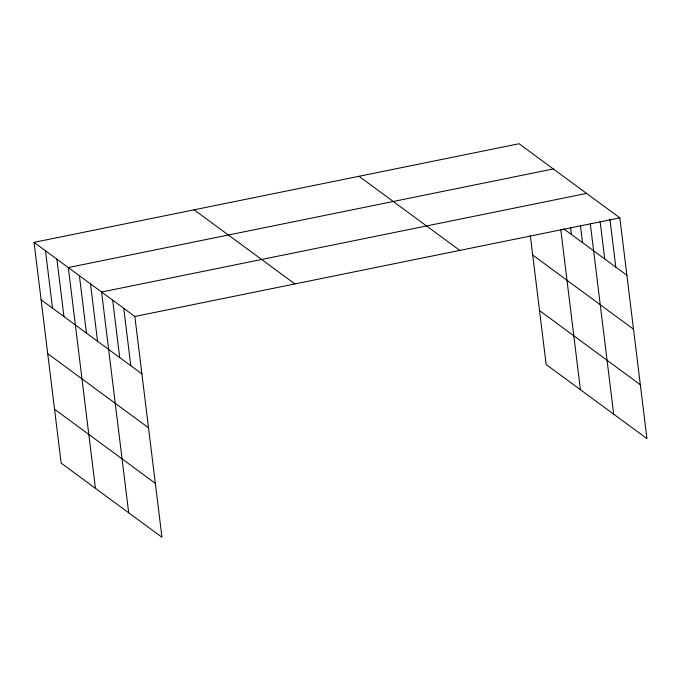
<?xml version="1.0" encoding="UTF-8"?>
<svg xmlns="http://www.w3.org/2000/svg" width="681" height="681" viewBox="0 0 681 681"><rect width="100%" height="100%" fill="white"/><g stroke="black" fill="none" stroke-linecap="round" stroke-linejoin="round"><path stroke-width="1.02" d="M34.05 242.359L134.847 316.478L161.95 537.258L61.162 463.14L34.05 242.359L519.05 143.742L619.838 217.86L646.95 438.641L546.153 364.522L530.295 235.362M553.321 168.939L68.321 267.556L95.425 488.337M586.579 193.404L101.58 292.021L128.692 512.802M134.847 316.478L619.838 217.86M563.774 228.859L626.895 275.269M532.721 255.06L633.509 329.178M358.998 176.285L459.794 250.404M539.539 310.604L640.327 384.731M194.102 209.816L294.89 283.934M41.098 299.768L141.895 373.886M47.721 353.677L148.509 427.796M54.54 409.221L155.328 483.348M609.912 219.103L615.803 267.114M600.106 221.385L604.719 258.959M590.299 223.674L613.692 414.184M580.493 225.956L582.544 242.657M570.559 227.199L571.453 234.502M560.752 229.454L580.425 389.719M123.755 308.323L130.803 365.731M112.671 300.176L119.72 357.576M90.496 283.866L97.545 341.275M79.405 275.711L86.453 333.12M56.898 259.163L63.946 316.563M45.474 250.761L52.522 308.161"/></g></svg>
